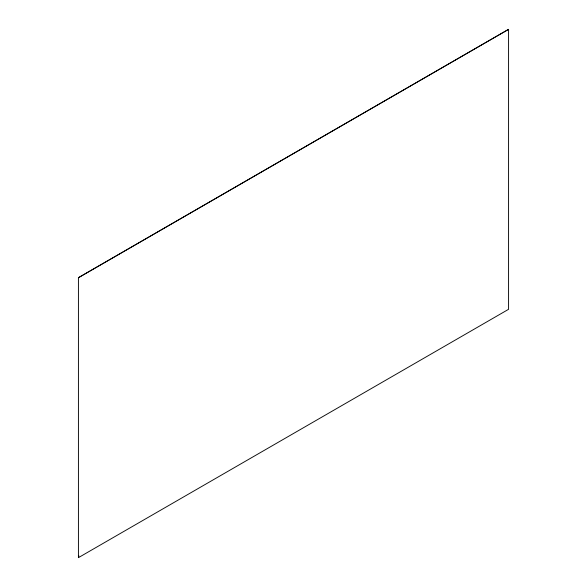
<?xml version="1.0" encoding="UTF-8"?>
<svg xmlns="http://www.w3.org/2000/svg" width="587" height="587" viewBox="0 0 587 587"><rect width="100%" height="100%" fill="white"/><g stroke="black" fill="none" stroke-linecap="round" stroke-linejoin="round"><path stroke-width="0.88" d="M78.423 557.65L78.423 277.695L508.577 29.35L508.577 309.305L78.423 557.65L78.915 555.918M508.577 29.35L78.423 277.695"/></g></svg>
